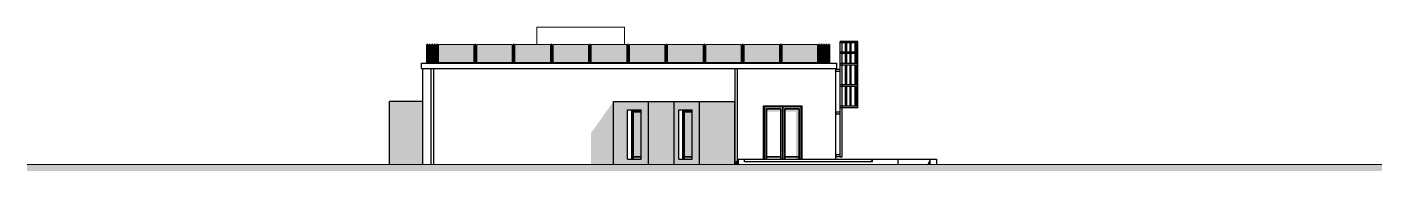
# Model space of a CAD drawing. Header units: metres. Extents: x -328 to 105, y 376 to 433.
# Drawn here: x -37 to 26.5, y 426.2 to 433 of the extents above; entities that cross this region are included whole.
import ezdxf

# ---------------------------------------------------------------- set-up
doc = ezdxf.new("R2010")
doc.units = ezdxf.units.M
doc.header["$MEASUREMENT"] = 0
for name, color, linetype in [('00 LineaTerra', 7, 'Continuous'), ('00 NON sezionato 00', 7, 'Continuous'), ('00 Ombre RET', 7, 'Continuous'), ('00 Porte&Fin', 7, 'Continuous'), ('00 Retini', 7, 'Continuous')]:
    doc.layers.add(name, color=color, linetype=linetype)

msp = doc.modelspace()

# ---------------------------------------------------------------- hatches: boundary and pattern name
at = {"layer": '00 Ombre RET', "linetype": 'Continuous', "lineweight": 35}
for points in [[(-18.469, 431.037), (-18.069, 431.037), (-18.069, 431.001), (-18.469, 431.001)], [(-17.949, 431.037), (-3.824, 431.037), (-3.824, 431.001), (-17.949, 431.001)], [(0.901, 431.037), (0.901, 431.001), (-3.704, 431.001), (-3.704, 431.037)], [(-20.021, 429.497), (-20.021, 426.547), (-18.469, 426.547), (-18.469, 429.497)], [(-9.526, 429.497), (-10.576, 428.022), (-10.576, 426.547), (-9.526, 426.547)], [(-7.884, 429.497), (-7.884, 426.547), (-6.684, 426.547), (-6.684, 429.497)], [(-5.484, 429.497), (-5.484, 426.547), (-3.841, 426.547), (-3.841, 429.497)], [(-8.669, 426.797), (-8.228, 426.797), (-8.228, 429.097), (-8.669, 429.097)], [(-6.269, 426.797), (-5.828, 426.797), (-5.828, 429.097), (-6.269, 429.097)], [(-0.684, 426.797), (-0.967, 426.797), (-0.967, 429.014), (-2.484, 429.014), (-2.484, 429.297), (-0.684, 429.297)], [(-3.684, 426.547), (-3.684, 426.797), (-3.841, 426.639), (-3.841, 426.547)], [(2.491, 426.672), (2.616, 426.672), (2.616, 426.797)], [(5.316, 426.797), (5.191, 426.547), (5.316, 426.547)]]:
    msp.add_hatch(color=244, dxfattribs=at).paths.add_polyline_path(points)
h = msp.add_hatch(color=244, dxfattribs=at)
h.paths.add_polyline_path([(-9.526, 429.497), (-7.884, 429.497), (-7.884, 426.547), (-9.526, 426.547)])
h.paths.add_polyline_path([(-8.865, 429.097), (-8.228, 429.097), (-8.228, 426.797), (-8.865, 426.797)], flags=0)
h = msp.add_hatch(color=244, dxfattribs=at)
h.paths.add_polyline_path([(-6.684, 429.497), (-6.684, 426.547), (-5.484, 426.547), (-5.484, 429.497)])
h.paths.add_polyline_path([(-6.465, 429.097), (-5.828, 429.097), (-5.828, 426.797), (-6.465, 426.797)], flags=0)
at = {"layer": '00 Ombre RET', "linetype": 'Continuous', "lineweight": 18}
msp.add_hatch(color=97, dxfattribs=at).paths.add_polyline_path([(-37.015, 426.547), (26.501, 426.547), (26.501, 426.247), (-37.015, 426.247)])
at = {"layer": '00 Retini', "linetype": 'Continuous', "lineweight": 35}
for points in [[(-16.064, 432.167), (-17.724, 432.167), (-17.724, 431.317), (-16.064, 431.317)], [(-14.274, 432.167), (-15.934, 432.167), (-15.934, 431.317), (-14.274, 431.317)], [(-12.484, 432.167), (-14.144, 432.167), (-14.144, 431.317), (-12.484, 431.317)], [(-10.694, 432.167), (-12.354, 432.167), (-12.354, 431.317), (-10.694, 431.317)], [(-8.904, 432.167), (-10.564, 432.167), (-10.564, 431.317), (-8.904, 431.317)], [(-7.114, 432.167), (-8.774, 432.167), (-8.774, 431.317), (-7.114, 431.317)], [(-5.324, 432.167), (-6.984, 432.167), (-6.984, 431.317), (-5.324, 431.317)], [(-3.534, 432.167), (-5.194, 432.167), (-5.194, 431.317), (-3.534, 431.317)], [(-1.744, 432.167), (-3.404, 432.167), (-3.404, 431.317), (-1.744, 431.317)], [(0.046, 432.167), (-1.614, 432.167), (-1.614, 431.317), (0.046, 431.317)]]:
    msp.add_hatch(color=155, dxfattribs=at).paths.add_polyline_path(points)

# ---------------------------------------------------------------- linework, layer by layer
at = {"layer": '00 LineaTerra', "color": 6, "linetype": 'Continuous', "lineweight": 18}
msp.add_line((-37.015, 426.547), (26.501, 426.547), dxfattribs=at)
at = {"layer": '00 NON sezionato 00', "color": 93, "linetype": 'Continuous', "lineweight": 18}
for p, q in [((-9.014, 432.975), (-13.124, 432.975)), ((-13.124, 432.167), (-13.124, 432.975)), ((-9.014, 432.167), (-9.014, 432.975))]:
    msp.add_line(p, q, dxfattribs=at)
at = {"layer": '00 NON sezionato 00', "color": 3, "linetype": 'Continuous', "lineweight": 35}
for p, q in [((-18.279, 431.287), (-18.279, 432.167)), ((-18.279, 432.167), (-18.229, 432.167)), ((-18.229, 431.287), (-18.229, 432.167)), ((-18.162, 431.287), (-18.162, 432.167)), ((-18.162, 432.167), (-18.112, 432.167)), ((-18.112, 431.287), (-18.112, 432.167)), ((-18.046, 431.287), (-18.046, 432.167)), ((-18.046, 432.167), (-17.996, 432.167)), ((-17.996, 431.287), (-17.996, 432.167)), ((-17.93, 431.287), (-17.93, 432.167)), ((-17.93, 432.167), (-17.88, 432.167)), ((-17.88, 431.287), (-17.88, 432.167)), ((-17.814, 431.287), (-17.814, 432.167)), ((-17.814, 432.167), (-17.764, 432.167)), ((-17.764, 431.287), (-17.764, 432.167)), ((-17.764, 432.107), (-17.724, 432.107)), ((-17.764, 432.007), (-17.724, 432.007)), ((-16.024, 432.107), (-16.064, 432.107)), ((-16.024, 432.007), (-16.064, 432.007)), ((-16.024, 431.287), (-16.024, 432.167)), ((-16.024, 432.167), (-15.974, 432.167)), ((-15.974, 431.287), (-15.974, 432.167)), ((-15.974, 432.107), (-15.934, 432.107)), ((-15.974, 432.007), (-15.934, 432.007)), ((-14.234, 432.107), (-14.274, 432.107)), ((-14.234, 432.007), (-14.274, 432.007)), ((-14.234, 431.287), (-14.234, 432.167)), ((-14.234, 432.167), (-14.184, 432.167)), ((-14.184, 431.287), (-14.184, 432.167)), ((-14.184, 432.107), (-14.144, 432.107)), ((-14.184, 432.007), (-14.144, 432.007)), ((-12.444, 432.107), (-12.484, 432.107)), ((-12.444, 432.007), (-12.484, 432.007)), ((-12.444, 431.287), (-12.444, 432.167)), ((-12.444, 432.167), (-12.394, 432.167)), ((-12.394, 431.287), (-12.394, 432.167)), ((-12.394, 432.107), (-12.354, 432.107)), ((-12.394, 432.007), (-12.354, 432.007)), ((-10.654, 432.107), (-10.694, 432.107)), ((-10.654, 432.007), (-10.694, 432.007)), ((-10.654, 431.287), (-10.654, 432.167)), ((-10.654, 432.167), (-10.604, 432.167)), ((-10.604, 431.287), (-10.604, 432.167)), ((-10.604, 432.107), (-10.564, 432.107)), ((-10.604, 432.007), (-10.564, 432.007)), ((-8.864, 432.107), (-8.904, 432.107)), ((-8.864, 432.007), (-8.904, 432.007)), ((-8.864, 431.287), (-8.864, 432.167)), ((-8.864, 432.167), (-8.814, 432.167)), ((-8.814, 431.287), (-8.814, 432.167)), ((-8.814, 432.107), (-8.774, 432.107)), ((-8.814, 432.007), (-8.774, 432.007)), ((-7.074, 432.107), (-7.114, 432.107)), ((-7.074, 432.007), (-7.114, 432.007)), ((-7.074, 431.287), (-7.074, 432.167)), ((-7.074, 432.167), (-7.024, 432.167)), ((-7.024, 431.287), (-7.024, 432.167)), ((-7.024, 432.107), (-6.984, 432.107)), ((-7.024, 432.007), (-6.984, 432.007)), ((-5.284, 432.107), (-5.324, 432.107)), ((-5.284, 432.007), (-5.324, 432.007)), ((-5.284, 431.287), (-5.284, 432.167)), ((-5.284, 432.167), (-5.234, 432.167)), ((-5.234, 431.287), (-5.234, 432.167)), ((-5.234, 432.107), (-5.194, 432.107)), ((-5.234, 432.007), (-5.194, 432.007)), ((-3.494, 432.107), (-3.534, 432.107)), ((-3.494, 432.007), (-3.534, 432.007)), ((-3.494, 431.287), (-3.494, 432.167)), ((-3.494, 432.167), (-3.444, 432.167)), ((-3.444, 431.287), (-3.444, 432.167)), ((-3.444, 432.107), (-3.404, 432.107)), ((-3.444, 432.007), (-3.404, 432.007)), ((-1.704, 432.107), (-1.744, 432.107)), ((-1.704, 432.007), (-1.744, 432.007)), ((-1.704, 431.287), (-1.704, 432.167)), ((-1.704, 432.167), (-1.654, 432.167)), ((-1.654, 431.287), (-1.654, 432.167)), ((-1.654, 432.107), (-1.614, 432.107)), ((-1.654, 432.007), (-1.614, 432.007)), ((0.086, 432.107), (0.046, 432.107)), ((0.086, 432.007), (0.046, 432.007)), ((0.086, 431.287), (0.086, 432.167)), ((0.086, 432.167), (0.136, 432.167)), ((0.136, 431.287), (0.136, 432.167)), ((0.203, 431.287), (0.203, 432.167)), ((0.203, 432.167), (0.253, 432.167)), ((0.253, 431.287), (0.253, 432.167)), ((0.319, 431.287), (0.319, 432.167)), ((0.319, 432.167), (0.369, 432.167)), ((0.369, 431.287), (0.369, 432.167)), ((0.435, 431.287), (0.435, 432.167)), ((0.435, 432.167), (0.485, 432.167)), ((0.485, 431.287), (0.485, 432.167)), ((0.551, 431.287), (0.551, 432.167)), ((0.551, 432.167), (0.601, 432.167)), ((0.601, 431.287), (0.601, 432.167)), ((-17.764, 431.477), (-17.724, 431.477)), ((-17.764, 431.377), (-17.724, 431.377)), ((-16.024, 431.477), (-16.064, 431.477)), ((-16.024, 431.377), (-16.064, 431.377)), ((-15.974, 431.477), (-15.934, 431.477)), ((-15.974, 431.377), (-15.934, 431.377)), ((-14.234, 431.477), (-14.274, 431.477)), ((-14.234, 431.377), (-14.274, 431.377)), ((-14.184, 431.477), (-14.144, 431.477)), ((-14.184, 431.377), (-14.144, 431.377)), ((-12.444, 431.477), (-12.484, 431.477)), ((-12.444, 431.377), (-12.484, 431.377)), ((-12.394, 431.477), (-12.354, 431.477)), ((-12.394, 431.377), (-12.354, 431.377)), ((-10.654, 431.477), (-10.694, 431.477)), ((-10.654, 431.377), (-10.694, 431.377)), ((-10.604, 431.477), (-10.564, 431.477)), ((-10.604, 431.377), (-10.564, 431.377)), ((-8.864, 431.477), (-8.904, 431.477)), ((-8.864, 431.377), (-8.904, 431.377)), ((-8.814, 431.477), (-8.774, 431.477)), ((-8.814, 431.377), (-8.774, 431.377)), ((-7.074, 431.477), (-7.114, 431.477)), ((-7.074, 431.377), (-7.114, 431.377)), ((-7.024, 431.477), (-6.984, 431.477)), ((-7.024, 431.377), (-6.984, 431.377)), ((-5.284, 431.477), (-5.324, 431.477)), ((-5.284, 431.377), (-5.324, 431.377)), ((-5.234, 431.477), (-5.194, 431.477)), ((-5.234, 431.377), (-5.194, 431.377)), ((-3.494, 431.477), (-3.534, 431.477)), ((-3.494, 431.377), (-3.534, 431.377)), ((-3.444, 431.477), (-3.404, 431.477)), ((-3.444, 431.377), (-3.404, 431.377)), ((-1.704, 431.477), (-1.744, 431.477)), ((-1.704, 431.377), (-1.744, 431.377)), ((-1.654, 431.477), (-1.614, 431.477)), ((-1.654, 431.377), (-1.614, 431.377)), ((0.086, 431.477), (0.046, 431.477)), ((0.086, 431.377), (0.046, 431.377))]:
    msp.add_line(p, q, dxfattribs=at)
at = {"layer": '00 NON sezionato 00', "color": 28, "linetype": 'Continuous', "lineweight": 18}
for p, q in [((-17.724, 432.167), (-16.064, 432.167)), ((-17.724, 432.167), (-17.724, 431.317)), ((-16.064, 432.167), (-16.064, 431.317)), ((-15.934, 432.167), (-14.274, 432.167)), ((-15.934, 432.167), (-15.934, 431.317)), ((-14.274, 432.167), (-14.274, 431.317)), ((-14.144, 432.167), (-12.484, 432.167)), ((-14.144, 432.167), (-14.144, 431.317)), ((-12.484, 432.167), (-12.484, 431.317)), ((-12.354, 432.167), (-10.694, 432.167)), ((-12.354, 432.167), (-12.354, 431.317)), ((-10.694, 432.167), (-10.694, 431.317)), ((-10.564, 432.167), (-8.904, 432.167)), ((-10.564, 432.167), (-10.564, 431.317)), ((-8.904, 432.167), (-8.904, 431.317)), ((-8.774, 432.167), (-7.114, 432.167)), ((-8.774, 432.167), (-8.774, 431.317)), ((-7.114, 432.167), (-7.114, 431.317)), ((-6.984, 432.167), (-5.324, 432.167)), ((-6.984, 432.167), (-6.984, 431.317)), ((-5.324, 432.167), (-5.324, 431.317)), ((-5.194, 432.167), (-3.534, 432.167)), ((-5.194, 432.167), (-5.194, 431.317)), ((-3.534, 432.167), (-3.534, 431.317)), ((-3.404, 432.167), (-1.744, 432.167)), ((-3.404, 432.167), (-3.404, 431.317)), ((-1.744, 432.167), (-1.744, 431.317)), ((-1.614, 432.167), (0.046, 432.167)), ((-1.614, 432.167), (-1.614, 431.317)), ((0.046, 432.167), (0.046, 431.317)), ((-17.724, 431.317), (-16.064, 431.317)), ((-15.934, 431.317), (-14.274, 431.317)), ((-14.144, 431.317), (-12.484, 431.317)), ((-12.354, 431.317), (-10.694, 431.317)), ((-10.564, 431.317), (-8.904, 431.317)), ((-8.774, 431.317), (-7.114, 431.317)), ((-6.984, 431.317), (-5.324, 431.317)), ((-5.194, 431.317), (-3.534, 431.317)), ((-3.404, 431.317), (-1.744, 431.317)), ((-1.614, 431.317), (0.046, 431.317))]:
    msp.add_line(p, q, dxfattribs=at)
at = {"layer": '00 NON sezionato 00', "color": 2, "linetype": 'Continuous', "lineweight": 25}
for p, q in [((1.928, 432.309), (1.111, 432.309)), ((1.111, 426.897), (1.111, 432.309)), ((1.928, 432.234), (1.111, 432.234)), ((1.201, 426.897), (1.201, 432.234)), ((1.36, 431.809), (1.36, 432.234)), ((1.41, 431.809), (1.41, 432.234)), ((1.568, 431.809), (1.568, 432.234)), ((1.618, 431.809), (1.618, 432.234)), ((1.812, 431.809), (1.812, 432.234)), ((1.847, 431.809), (1.847, 432.234)), ((1.918, 431.809), (1.918, 432.234)), ((1.928, 432.234), (1.928, 432.309)), ((1.928, 429.197), (1.928, 432.234)), ((-18.519, 431.287), (0.951, 431.287)), ((-18.519, 431.037), (-18.519, 431.287)), ((0.951, 431.037), (0.951, 431.287)), ((1.928, 431.809), (1.111, 431.809)), ((1.928, 431.734), (1.111, 431.734)), ((1.928, 431.272), (1.111, 431.272)), ((1.36, 431.272), (1.36, 431.734)), ((1.41, 431.272), (1.41, 431.734)), ((1.568, 431.272), (1.568, 431.734)), ((1.618, 431.272), (1.618, 431.734)), ((1.812, 431.272), (1.812, 431.734)), ((1.847, 431.272), (1.847, 431.734)), ((1.918, 431.272), (1.918, 431.734)), ((-18.519, 431.037), (0.951, 431.037)), ((-18.469, 426.547), (-18.469, 431.037)), ((-18.069, 426.547), (-18.069, 431.037)), ((-17.949, 426.547), (-17.949, 431.037)), ((-3.824, 426.547), (-3.824, 431.037)), ((-3.704, 426.547), (-3.704, 431.037)), ((0.901, 426.797), (0.901, 431.037)), ((1.111, 430.997), (0.901, 430.997)), ((1.111, 430.897), (0.901, 430.897)), ((0.911, 430.897), (0.911, 430.997)), ((1.928, 431.197), (1.111, 431.197)), ((1.36, 430.272), (1.36, 431.197)), ((1.41, 430.272), (1.41, 431.197)), ((1.568, 430.272), (1.568, 431.197)), ((1.618, 430.272), (1.618, 431.197)), ((1.812, 430.272), (1.812, 431.197)), ((1.847, 430.272), (1.847, 431.197)), ((1.918, 430.272), (1.918, 431.197)), ((1.928, 430.272), (1.111, 430.272)), ((1.928, 430.197), (1.111, 430.197)), ((1.36, 429.272), (1.36, 430.197)), ((1.41, 429.272), (1.41, 430.197)), ((1.568, 429.272), (1.568, 430.197)), ((1.618, 429.272), (1.618, 430.197)), ((1.812, 429.272), (1.812, 430.197)), ((1.847, 429.272), (1.847, 430.197)), ((1.918, 429.272), (1.918, 430.197)), ((-18.469, 429.497), (-20.021, 429.497)), ((-20.021, 426.547), (-20.021, 429.497)), ((-9.526, 429.497), (-3.841, 429.497)), ((-9.526, 426.547), (-9.526, 429.497)), ((-7.884, 426.547), (-7.884, 429.497)), ((-6.684, 426.547), (-6.684, 429.497)), ((-5.484, 426.547), (-5.484, 429.497)), ((-3.841, 426.547), (-3.841, 429.497)), ((-8.865, 429.097), (-8.228, 429.097)), ((-8.865, 426.797), (-8.865, 429.097)), ((-8.228, 426.797), (-8.228, 429.097)), ((-6.465, 429.097), (-5.828, 429.097)), ((-6.465, 426.797), (-6.465, 429.097)), ((-5.828, 426.797), (-5.828, 429.097)), ((-2.484, 429.297), (-0.684, 429.297)), ((-2.484, 426.797), (-2.484, 429.297)), ((-0.684, 426.797), (-0.684, 429.297)), ((1.111, 428.997), (0.901, 428.997)), ((1.111, 428.897), (0.901, 428.897)), ((0.911, 428.897), (0.911, 428.997)), ((1.928, 429.272), (1.111, 429.272)), ((1.928, 429.197), (1.111, 429.197)), ((1.111, 426.997), (0.901, 426.997)), ((1.111, 426.897), (0.901, 426.897)), ((0.911, 426.897), (0.911, 426.997)), ((1.111, 426.897), (1.201, 426.897)), ((-8.865, 426.797), (-8.228, 426.797)), ((-6.465, 426.797), (-5.828, 426.797)), ((-3.684, 426.797), (5.616, 426.797)), ((-3.684, 426.797), (-3.684, 426.547)), ((-3.384, 426.672), (-3.384, 426.797)), ((2.616, 426.672), (-3.384, 426.672)), ((2.616, 426.672), (2.616, 426.797)), ((3.816, 426.547), (3.816, 426.797)), ((5.316, 426.547), (5.316, 426.797)), ((5.616, 426.797), (5.616, 426.547))]:
    msp.add_line(p, q, dxfattribs=at)
at = {"layer": '00 Porte&Fin', "color": 3, "linetype": 'Continuous', "lineweight": 35}
for p, q in [((-8.669, 426.797), (-8.669, 429.097)), ((-8.64, 429.057), (-8.228, 429.057)), ((-8.64, 426.797), (-8.64, 429.057)), ((-8.605, 429.007), (-8.228, 429.007)), ((-8.605, 426.797), (-8.605, 429.007)), ((-6.269, 426.797), (-6.269, 429.097)), ((-6.24, 429.057), (-5.828, 429.057)), ((-6.24, 426.797), (-6.24, 429.057)), ((-6.205, 429.007), (-5.828, 429.007)), ((-6.205, 426.797), (-6.205, 429.007)), ((-2.444, 429.257), (-2.444, 426.797)), ((-2.444, 429.257), (-0.724, 429.257)), ((-2.444, 429.257), (-2.444, 426.797)), ((-2.344, 429.157), (-2.344, 426.797)), ((-2.344, 429.157), (-1.684, 429.157)), ((-1.684, 426.797), (-1.684, 429.157)), ((-1.584, 426.797), (-1.584, 429.257)), ((-1.484, 426.797), (-1.484, 429.157)), ((-1.484, 429.157), (-0.824, 429.157)), ((-0.824, 429.157), (-0.824, 426.797)), ((-0.724, 429.257), (-0.724, 426.797)), ((-8.605, 426.897), (-8.228, 426.897)), ((-6.205, 426.897), (-5.828, 426.897)), ((-2.344, 426.897), (-1.684, 426.897)), ((-1.484, 426.897), (-0.824, 426.897))]:
    msp.add_line(p, q, dxfattribs=at)

doc.saveas('drawing.dxf')
